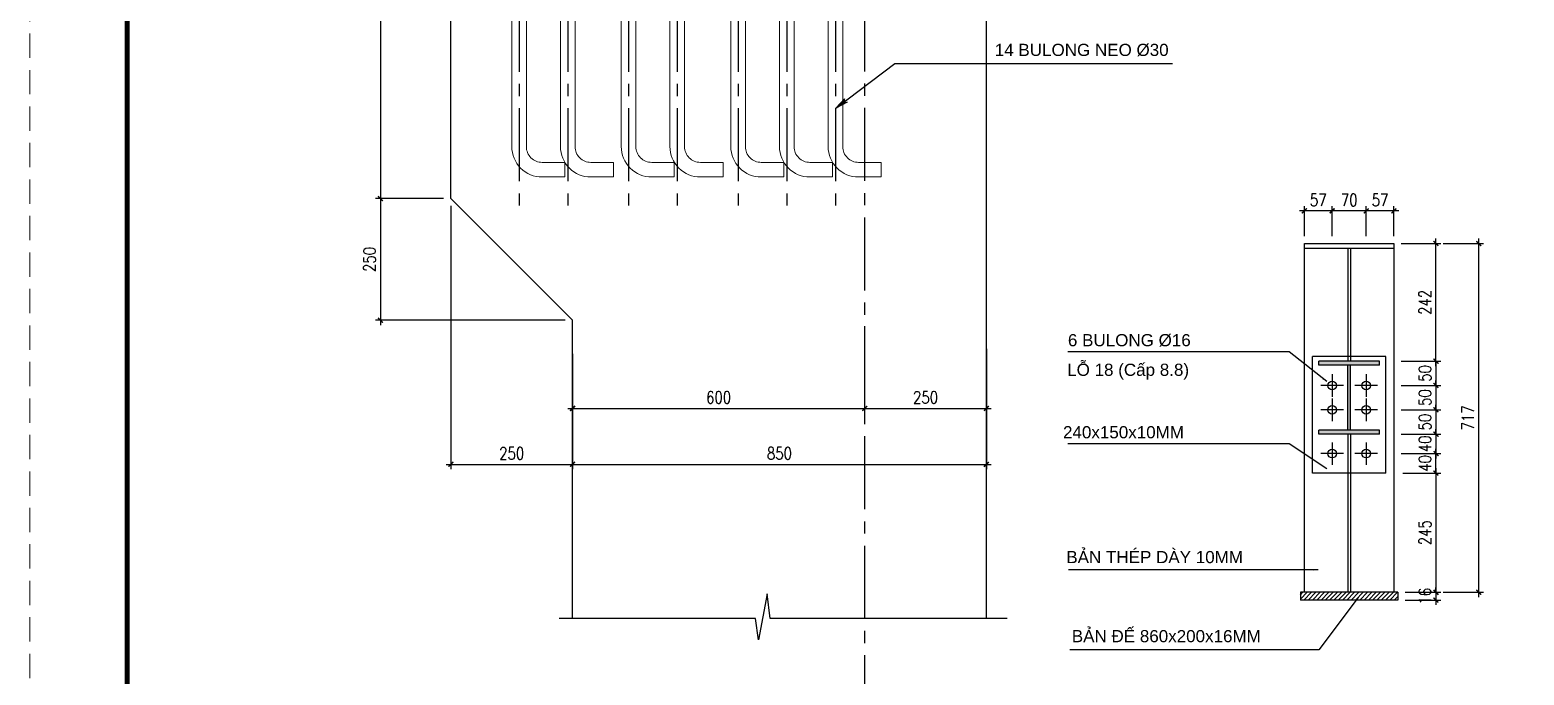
# Model space of a CAD drawing. Header units: inches. Extents: x 651127 to 1529722, y 768575 to 1021311.
# Drawn here: x 1090288 to 1120983, y 790786 to 804050 of the extents above; entities that cross this region are included whole.
import ezdxf

# ---------------------------------------------------------------- set-up
doc = ezdxf.new("R2010")
doc.units = ezdxf.units.IN
doc.header["$LTSCALE"] = 1000
doc.header["$MEASUREMENT"] = 0
for name, pattern in [('CENTER2', [1.125, 0.75, -0.125, 0.125, -0.125]), ('HIDDEN', [0.375, 0.25, -0.125]), ('HIDDEN2', [0.1875, 0.125, -0.0625])]:
    doc.linetypes.add(name, pattern=pattern)
doc.layers.get('DEFPOINTS').update_dxf_attribs({"color": 8, "lineweight": 9})
for name, color, linetype in [('DWGshare.com_1', 7, 'Continuous'), ('DWGshare.com_10', 7, 'Continuous'), ('DWGshare.com_19', 136, 'Continuous'), ('DWGshare.com_2', 147, 'Continuous'), ('DWGshare.com_3', 7, 'Continuous'), ('DWGshare.com_32', 253, 'Continuous'), ('DWGshare.com_34', 1, 'Continuous'), ('DWGshare.com_38', 8, 'Continuous'), ('DWGshare.com_4', 8, 'CENTER2'), ('DWGshare.com_5', 143, 'HIDDEN2')]:
    doc.layers.add(name, color=color, linetype=linetype)
doc.layers.add('DWGshare.com_20', color=115, linetype='Continuous', lineweight=20)
doc.styles.add('DWGshare.com_4', font='romans.shx', dxfattribs={"width": 0.8})
doc.styles.add('DWGshare.com_6', font='VHELVEN.TTF')
doc.dimstyles.new('DWGshare.com_4', dxfattribs={"dimscale": 100, "dimtxt": 2.5, "dimasz": 2, "dimexe": 1, "dimexo": 1.5, "dimgap": 1, "dimtad": 1, "dimdec": 0, "dimlfac": 0.5, "dimzin": 0, "dimdsep": 46, "dimtxsty": 'DWGshare.com_4', "dimblk": 'DWGshare.com_6', "dimcen": 1.5, "dimdle": 1, "dimclrd": 256, "dimclre": 256, "dimclrt": 7, "dimadec": 0, "dimazin": 0, "dimtfac": 1, "dimtdec": 0, "dimtix": 1, "dimtmove": 2, "dimatfit": 3, "dimldrblk": 'DWGshare.com_6', "dimfxl": 1, "dimtolj": 1, "dimtzin": 0, "dimarcsym": 0})
doc.dimstyles.new('DWGshare.com_6', dxfattribs={"dimscale": 100, "dimtxt": 2.5, "dimasz": 1, "dimexe": 1, "dimexo": 1.5, "dimgap": 1, "dimtad": 1, "dimdec": 0, "dimlfac": 0.1, "dimzin": 0, "dimdsep": 46, "dimtxsty": 'DWGshare.com_4', "dimblk": 'DWGshare.com_1', "dimcen": 1.5, "dimdle": 1, "dimclrd": 256, "dimclre": 256, "dimclrt": 7, "dimadec": 0, "dimazin": 0, "dimtfac": 1, "dimtdec": 0, "dimtix": 1, "dimtmove": 2, "dimatfit": 3, "dimfxl": 1, "dimtolj": 1, "dimtzin": 0, "dimarcsym": 0})

# ---------------------------------------------------------------- blocks, each defined once
blk = doc.blocks.new('DWGshare.com_1')
at = {"color": 0, "linetype": 'ByBlock', "const_width": 0.3}
blk.add_lwpolyline([(-0.5, -0.5), (0.5, 0.5)], dxfattribs=at)
blk = doc.blocks.new('*D926')
at = {"layer": 'DEFPOINTS', "color": 0, "transparency": 16777216}
for p in [(1098936, 809581), (1097490, 800581), (1098936, 800581)]:
    blk.add_point(p, dxfattribs=at)
at = {"layer": 'DWGshare.com_2', "lineweight": -2, "transparency": 16777216}
for p, q in [((1098786, 809581), (1097390, 809581)), ((1097490, 809681), (1097490, 800481)), ((1098786, 800581), (1097390, 800581))]:
    blk.add_line(p, q, dxfattribs=at)
at = {"layer": 'DWGshare.com_2', "lineweight": -2, "transparency": 16777216, "xscale": 100, "yscale": 100, "zscale": 100}
for p, rotation in [((1097490, 809581), 90), ((1097490, 800581), 270)]:
    blk.add_blockref('DWGshare.com_1', p, dxfattribs=dict(at, rotation=rotation))
at = {"layer": 'DWGshare.com_2', "color": 7, "transparency": 16777216, "insert": (1097265, 805081), "char_height": 250, "attachment_point": 5, "rotation": 90, "style": 'DWGshare.com_4'}
blk.add_mtext('\\A1;900', dxfattribs=at)
blk = doc.blocks.new('*D927')
at = {"layer": 'DEFPOINTS', "color": 0, "transparency": 16777216}
for p in [(1098936, 800581), (1097490, 798081), (1101436, 798081)]:
    blk.add_point(p, dxfattribs=at)
at = {"layer": 'DWGshare.com_2', "lineweight": -2, "transparency": 16777216}
for p, q in [((1098786, 800581), (1097390, 800581)), ((1097490, 800681), (1097490, 797981)), ((1101286, 798081), (1097390, 798081))]:
    blk.add_line(p, q, dxfattribs=at)
at = {"layer": 'DWGshare.com_2', "lineweight": -2, "transparency": 16777216, "xscale": 100, "yscale": 100, "zscale": 100}
for p, rotation in [((1097490, 800581), 90), ((1097490, 798081), 270)]:
    blk.add_blockref('DWGshare.com_1', p, dxfattribs=dict(at, rotation=rotation))
at = {"layer": 'DWGshare.com_2', "color": 7, "transparency": 16777216, "insert": (1097265, 799331), "char_height": 250, "attachment_point": 5, "rotation": 90, "style": 'DWGshare.com_4'}
blk.add_mtext('\\A1;250', dxfattribs=at)
blk = doc.blocks.new('*D873')
at = {"layer": 'DEFPOINTS', "color": 0, "transparency": 16777216}
for p in [(1098936, 800581), (1101436, 797540), (1101436, 795119)]:
    blk.add_point(p, dxfattribs=at)
at = {"layer": 'DWGshare.com_2', "lineweight": -2, "transparency": 16777216}
for p, q in [((1098936, 800431), (1098936, 795019)), ((1101436, 797390), (1101436, 795019)), ((1098836, 795119), (1101536, 795119))]:
    blk.add_line(p, q, dxfattribs=at)
at = {"layer": 'DWGshare.com_2', "lineweight": -2, "transparency": 16777216, "xscale": 100, "yscale": 100, "zscale": 100, "rotation": 180}
blk.add_blockref('DWGshare.com_1', (1098936, 795119), dxfattribs=at)
at = {"layer": 'DWGshare.com_2', "lineweight": -2, "transparency": 16777216, "xscale": 100, "yscale": 100, "zscale": 100}
blk.add_blockref('DWGshare.com_1', (1101436, 795119), dxfattribs=at)
at = {"layer": 'DWGshare.com_2', "color": 7, "transparency": 16777216, "insert": (1100186, 795344), "char_height": 250, "attachment_point": 5, "style": 'DWGshare.com_4'}
blk.add_mtext('\\A1;250', dxfattribs=at)
blk = doc.blocks.new('DWGshare.com_6')
at = {"linetype": 'CENTER2'}
blk.add_hatch(color=256, dxfattribs=at).paths.add_polyline_path([(-1.3, 0.22), (-1, 0), (-1.3, -0.22), (0, 0)])
blk.add_line((0, 0), (-1, 0), dxfattribs=at)
blk.add_lwpolyline([(-1.3, 0.22), (0, 0), (-1.3, -0.22), (-1, 0), (-1.3, 0.22)], dxfattribs=at)
blk = doc.blocks.new('*D881')
at = {"layer": 'DEFPOINTS', "color": 0, "transparency": 16777216}
for p in [(1118339, 794939), (1118389, 792489), (1119172, 792489)]:
    blk.add_point(p, dxfattribs=at)
at = {"layer": 'DWGshare.com_19', "lineweight": -2, "transparency": 16777216}
for p, q in [((1119172, 795039), (1119172, 792389)), ((1118489, 794939), (1119272, 794939)), ((1118539, 792489), (1119272, 792489))]:
    blk.add_line(p, q, dxfattribs=at)
at = {"layer": 'DWGshare.com_19', "lineweight": -2, "transparency": 16777216, "xscale": 100, "yscale": 100, "zscale": 100}
for p, rotation in [((1119172, 794939), 90), ((1119172, 792489), 270)]:
    blk.add_blockref('DWGshare.com_1', p, dxfattribs=dict(at, rotation=rotation))
at = {"layer": 'DWGshare.com_19', "color": 7, "transparency": 16777216, "insert": (1118947, 793714), "char_height": 250, "attachment_point": 5, "rotation": 90, "style": 'DWGshare.com_4'}
blk.add_mtext('\\A1;245', dxfattribs=at)
blk = doc.blocks.new('*D882')
at = {"layer": 'DEFPOINTS', "color": 0, "transparency": 16777216}
for p in [(1118309, 795340), (1119172, 795340), (1118339, 794939)]:
    blk.add_point(p, dxfattribs=at)
at = {"layer": 'DWGshare.com_19', "lineweight": -2, "transparency": 16777216}
for p, q in [((1118459, 795340), (1119272, 795340)), ((1119172, 795340), (1119172, 795440)), ((1119172, 794939), (1119172, 795340)), ((1118489, 794939), (1119272, 794939)), ((1119172, 794939), (1119172, 794839))]:
    blk.add_line(p, q, dxfattribs=at)
at = {"layer": 'DWGshare.com_19', "lineweight": -2, "transparency": 16777216, "xscale": 100, "yscale": 100, "zscale": 100}
for p, rotation in [((1119172, 795340), 270), ((1119172, 794939), 90)]:
    blk.add_blockref('DWGshare.com_1', p, dxfattribs=dict(at, rotation=rotation))
at = {"layer": 'DWGshare.com_19', "color": 7, "transparency": 16777216, "insert": (1118947, 795139), "char_height": 250, "attachment_point": 5, "rotation": 90, "style": 'DWGshare.com_4'}
blk.add_mtext('\\A1;40', dxfattribs=at)
blk = doc.blocks.new('*D883')
at = {"layer": 'DEFPOINTS', "color": 0, "transparency": 16777216}
for p in [(1118309, 797239), (1118309, 796740), (1119172, 796740)]:
    blk.add_point(p, dxfattribs=at)
at = {"layer": 'DWGshare.com_19', "lineweight": -2, "transparency": 16777216}
for p, q in [((1118459, 797239), (1119272, 797239)), ((1119172, 797239), (1119172, 797339)), ((1119172, 797239), (1119172, 796740)), ((1118459, 796740), (1119272, 796740)), ((1119172, 796740), (1119172, 796640))]:
    blk.add_line(p, q, dxfattribs=at)
at = {"layer": 'DWGshare.com_19', "lineweight": -2, "transparency": 16777216, "xscale": 100, "yscale": 100, "zscale": 100}
for p, rotation in [((1119172, 797239), 270), ((1119172, 796740), 90)]:
    blk.add_blockref('DWGshare.com_1', p, dxfattribs=dict(at, rotation=rotation))
at = {"layer": 'DWGshare.com_19', "color": 7, "transparency": 16777216, "insert": (1118947, 796989), "char_height": 250, "attachment_point": 5, "rotation": 90, "style": 'DWGshare.com_4'}
blk.add_mtext('\\A1;50', dxfattribs=at)
blk = doc.blocks.new('*D884')
at = {"layer": 'DEFPOINTS', "color": 0, "transparency": 16777216}
for p in [(1118309, 796740), (1118309, 796240), (1119172, 796240)]:
    blk.add_point(p, dxfattribs=at)
at = {"layer": 'DWGshare.com_19', "lineweight": -2, "transparency": 16777216}
for p, q in [((1118459, 796740), (1119272, 796740)), ((1119172, 796740), (1119172, 796840)), ((1119172, 796740), (1119172, 796240)), ((1118459, 796240), (1119272, 796240)), ((1119172, 796240), (1119172, 796140))]:
    blk.add_line(p, q, dxfattribs=at)
at = {"layer": 'DWGshare.com_19', "lineweight": -2, "transparency": 16777216, "xscale": 100, "yscale": 100, "zscale": 100}
for p, rotation in [((1119172, 796740), 270), ((1119172, 796240), 90)]:
    blk.add_blockref('DWGshare.com_1', p, dxfattribs=dict(at, rotation=rotation))
at = {"layer": 'DWGshare.com_19', "color": 7, "transparency": 16777216, "insert": (1118947, 796490), "char_height": 250, "attachment_point": 5, "rotation": 90, "style": 'DWGshare.com_4'}
blk.add_mtext('\\A1;50', dxfattribs=at)
blk = doc.blocks.new('*D885')
at = {"layer": 'DEFPOINTS', "color": 0, "transparency": 16777216}
for p in [(1118309, 796240), (1118309, 795739), (1119172, 795739)]:
    blk.add_point(p, dxfattribs=at)
at = {"layer": 'DWGshare.com_19', "lineweight": -2, "transparency": 16777216}
for p, q in [((1118459, 796240), (1119272, 796240)), ((1119172, 796240), (1119172, 796340)), ((1119172, 796240), (1119172, 795739)), ((1118459, 795739), (1119272, 795739)), ((1119172, 795739), (1119172, 795639))]:
    blk.add_line(p, q, dxfattribs=at)
at = {"layer": 'DWGshare.com_19', "lineweight": -2, "transparency": 16777216, "xscale": 100, "yscale": 100, "zscale": 100}
for p, rotation in [((1119172, 796240), 270), ((1119172, 795739), 90)]:
    blk.add_blockref('DWGshare.com_1', p, dxfattribs=dict(at, rotation=rotation))
at = {"layer": 'DWGshare.com_19', "color": 7, "transparency": 16777216, "insert": (1118947, 795989), "char_height": 250, "attachment_point": 5, "rotation": 90, "style": 'DWGshare.com_4'}
blk.add_mtext('\\A1;50', dxfattribs=at)
blk = doc.blocks.new('*D886')
at = {"layer": 'DEFPOINTS', "color": 0, "transparency": 16777216}
for p in [(1118309, 795739), (1118309, 795340), (1119172, 795340)]:
    blk.add_point(p, dxfattribs=at)
at = {"layer": 'DWGshare.com_19', "lineweight": -2, "transparency": 16777216}
for p, q in [((1118459, 795739), (1119272, 795739)), ((1119172, 795739), (1119172, 795839)), ((1119172, 795739), (1119172, 795340)), ((1118459, 795340), (1119272, 795340)), ((1119172, 795340), (1119172, 795240))]:
    blk.add_line(p, q, dxfattribs=at)
at = {"layer": 'DWGshare.com_19', "lineweight": -2, "transparency": 16777216, "xscale": 100, "yscale": 100, "zscale": 100}
for p, rotation in [((1119172, 795739), 270), ((1119172, 795340), 90)]:
    blk.add_blockref('DWGshare.com_1', p, dxfattribs=dict(at, rotation=rotation))
at = {"layer": 'DWGshare.com_19', "color": 7, "transparency": 16777216, "insert": (1118947, 795539), "char_height": 250, "attachment_point": 5, "rotation": 90, "style": 'DWGshare.com_4'}
blk.add_mtext('\\A1;40', dxfattribs=at)
blk = doc.blocks.new('*D887')
at = {"layer": 'DEFPOINTS', "color": 0, "transparency": 16777216}
for p in [(1118309, 799659), (1119172, 799659), (1118309, 797239)]:
    blk.add_point(p, dxfattribs=at)
at = {"layer": 'DWGshare.com_19', "lineweight": -2, "transparency": 16777216}
for p, q in [((1118459, 799659), (1119272, 799659)), ((1119172, 797139), (1119172, 799759)), ((1118459, 797239), (1119272, 797239))]:
    blk.add_line(p, q, dxfattribs=at)
at = {"layer": 'DWGshare.com_19', "lineweight": -2, "transparency": 16777216, "xscale": 100, "yscale": 100, "zscale": 100}
for p, rotation in [((1119172, 799659), 90), ((1119172, 797239), 270)]:
    blk.add_blockref('DWGshare.com_1', p, dxfattribs=dict(at, rotation=rotation))
at = {"layer": 'DWGshare.com_19', "color": 7, "transparency": 16777216, "insert": (1118947, 798449), "char_height": 250, "attachment_point": 5, "rotation": 90, "style": 'DWGshare.com_4'}
blk.add_mtext('\\A1;242', dxfattribs=at)
blk = doc.blocks.new('*D888')
at = {"layer": 'DEFPOINTS', "color": 0, "transparency": 16777216}
for p in [(1118389, 792489), (1118389, 792329), (1119172, 792329)]:
    blk.add_point(p, dxfattribs=at)
at = {"layer": 'DWGshare.com_19', "lineweight": -2, "transparency": 16777216}
for p, q in [((1119172, 792489), (1119172, 792589)), ((1118539, 792489), (1119272, 792489)), ((1118539, 792329), (1119272, 792329)), ((1119172, 792489), (1119172, 792329)), ((1119172, 792329), (1119172, 792229))]:
    blk.add_line(p, q, dxfattribs=at)
at = {"layer": 'DWGshare.com_19', "lineweight": -2, "transparency": 16777216, "xscale": 100, "yscale": 100, "zscale": 100}
for p, rotation in [((1119172, 792489), 270), ((1119172, 792329), 90)]:
    blk.add_blockref('DWGshare.com_1', p, dxfattribs=dict(at, rotation=rotation))
at = {"layer": 'DWGshare.com_19', "color": 7, "transparency": 16777216, "insert": (1118947, 792409), "char_height": 250, "attachment_point": 5, "rotation": 90, "style": 'DWGshare.com_4'}
blk.add_mtext('\\A1;16', dxfattribs=at)
blk = doc.blocks.new('*D889')
at = {"layer": 'DEFPOINTS', "color": 0, "transparency": 16777216}
for p in [(1119172, 799659), (1120051, 799659), (1119172, 792489)]:
    blk.add_point(p, dxfattribs=at)
at = {"layer": 'DWGshare.com_19', "lineweight": -2, "transparency": 16777216}
for p, q in [((1119322, 799659), (1120151, 799659)), ((1120051, 792389), (1120051, 799759)), ((1119322, 792489), (1120151, 792489))]:
    blk.add_line(p, q, dxfattribs=at)
at = {"layer": 'DWGshare.com_19', "lineweight": -2, "transparency": 16777216, "xscale": 100, "yscale": 100, "zscale": 100}
for p, rotation in [((1120051, 799659), 90), ((1120051, 792489), 270)]:
    blk.add_blockref('DWGshare.com_1', p, dxfattribs=dict(at, rotation=rotation))
at = {"layer": 'DWGshare.com_19', "color": 7, "transparency": 16777216, "insert": (1119826, 796074), "char_height": 250, "attachment_point": 5, "rotation": 90, "style": 'DWGshare.com_4'}
blk.add_mtext('\\A1;717', dxfattribs=at)
blk = doc.blocks.new('*D890')
at = {"layer": 'DEFPOINTS', "color": 0, "transparency": 16777216}
for p in [(1117739, 800329), (1117739, 799659), (1118309, 799659)]:
    blk.add_point(p, dxfattribs=at)
at = {"layer": 'DWGshare.com_19', "lineweight": -2, "transparency": 16777216}
for p, q in [((1118409, 800329), (1117639, 800329)), ((1117739, 799809), (1117739, 800429)), ((1118309, 799809), (1118309, 800429))]:
    blk.add_line(p, q, dxfattribs=at)
at = {"layer": 'DWGshare.com_19', "lineweight": -2, "transparency": 16777216, "xscale": 100, "yscale": 100, "zscale": 100, "rotation": 180}
blk.add_blockref('DWGshare.com_1', (1117739, 800329), dxfattribs=at)
at = {"layer": 'DWGshare.com_19', "lineweight": -2, "transparency": 16777216, "xscale": 100, "yscale": 100, "zscale": 100}
blk.add_blockref('DWGshare.com_1', (1118309, 800329), dxfattribs=at)
at = {"layer": 'DWGshare.com_19', "color": 7, "transparency": 16777216, "insert": (1118024, 800554), "char_height": 250, "attachment_point": 5, "style": 'DWGshare.com_4'}
blk.add_mtext('\\A1;57', dxfattribs=at)
blk = doc.blocks.new('*D891')
at = {"layer": 'DEFPOINTS', "color": 0, "transparency": 16777216}
for p in [(1117039, 800329), (1117039, 799659), (1117739, 799659)]:
    blk.add_point(p, dxfattribs=at)
at = {"layer": 'DWGshare.com_19', "lineweight": -2, "transparency": 16777216}
for p, q in [((1117839, 800329), (1116939, 800329)), ((1117039, 799809), (1117039, 800429)), ((1117739, 799809), (1117739, 800429))]:
    blk.add_line(p, q, dxfattribs=at)
at = {"layer": 'DWGshare.com_19', "lineweight": -2, "transparency": 16777216, "xscale": 100, "yscale": 100, "zscale": 100, "rotation": 180}
blk.add_blockref('DWGshare.com_1', (1117039, 800329), dxfattribs=at)
at = {"layer": 'DWGshare.com_19', "lineweight": -2, "transparency": 16777216, "xscale": 100, "yscale": 100, "zscale": 100}
blk.add_blockref('DWGshare.com_1', (1117739, 800329), dxfattribs=at)
at = {"layer": 'DWGshare.com_19', "color": 7, "transparency": 16777216, "insert": (1117389, 800554), "char_height": 250, "attachment_point": 5, "style": 'DWGshare.com_4'}
blk.add_mtext('\\A1;70', dxfattribs=at)
blk = doc.blocks.new('*D892')
at = {"layer": 'DEFPOINTS', "color": 0, "transparency": 16777216}
for p in [(1116469, 800329), (1116469, 799659), (1117039, 799659)]:
    blk.add_point(p, dxfattribs=at)
at = {"layer": 'DWGshare.com_19', "lineweight": -2, "transparency": 16777216}
for p, q in [((1117139, 800329), (1116369, 800329)), ((1116469, 799809), (1116469, 800429)), ((1117039, 799809), (1117039, 800429))]:
    blk.add_line(p, q, dxfattribs=at)
at = {"layer": 'DWGshare.com_19', "lineweight": -2, "transparency": 16777216, "xscale": 100, "yscale": 100, "zscale": 100, "rotation": 180}
blk.add_blockref('DWGshare.com_1', (1116469, 800329), dxfattribs=at)
at = {"layer": 'DWGshare.com_19', "lineweight": -2, "transparency": 16777216, "xscale": 100, "yscale": 100, "zscale": 100}
blk.add_blockref('DWGshare.com_1', (1117039, 800329), dxfattribs=at)
at = {"layer": 'DWGshare.com_19', "color": 7, "transparency": 16777216, "insert": (1116754, 800554), "char_height": 250, "attachment_point": 5, "style": 'DWGshare.com_4'}
blk.add_mtext('\\A1;57', dxfattribs=at)
blk = doc.blocks.new('*D915')
at = {"layer": 'DEFPOINTS', "color": 0, "transparency": 16777216}
for p in [(1107436, 798110), (1101436, 797541), (1107436, 796269)]:
    blk.add_point(p, dxfattribs=at)
at = {"layer": 'DWGshare.com_2', "lineweight": -2, "transparency": 16777216}
for p, q in [((1107436, 797960), (1107436, 796169)), ((1101436, 797391), (1101436, 796169)), ((1101336, 796269), (1107536, 796269))]:
    blk.add_line(p, q, dxfattribs=at)
at = {"layer": 'DWGshare.com_2', "lineweight": -2, "transparency": 16777216, "xscale": 100, "yscale": 100, "zscale": 100, "rotation": 180}
blk.add_blockref('DWGshare.com_1', (1101436, 796269), dxfattribs=at)
at = {"layer": 'DWGshare.com_2', "lineweight": -2, "transparency": 16777216, "xscale": 100, "yscale": 100, "zscale": 100}
blk.add_blockref('DWGshare.com_1', (1107436, 796269), dxfattribs=at)
at = {"layer": 'DWGshare.com_2', "color": 7, "transparency": 16777216, "insert": (1104436, 796494), "char_height": 250, "attachment_point": 5, "style": 'DWGshare.com_4'}
blk.add_mtext('\\A1;600', dxfattribs=at)
blk = doc.blocks.new('*D916')
at = {"layer": 'DEFPOINTS', "color": 0, "transparency": 16777216}
for p in [(1107436, 797290), (1109936, 797328), (1109936, 796269)]:
    blk.add_point(p, dxfattribs=at)
at = {"layer": 'DWGshare.com_2', "lineweight": -2, "transparency": 16777216}
for p, q in [((1109936, 797178), (1109936, 796169)), ((1107436, 797140), (1107436, 796169)), ((1107336, 796269), (1110036, 796269))]:
    blk.add_line(p, q, dxfattribs=at)
at = {"layer": 'DWGshare.com_2', "lineweight": -2, "transparency": 16777216, "xscale": 100, "yscale": 100, "zscale": 100, "rotation": 180}
blk.add_blockref('DWGshare.com_1', (1107436, 796269), dxfattribs=at)
at = {"layer": 'DWGshare.com_2', "lineweight": -2, "transparency": 16777216, "xscale": 100, "yscale": 100, "zscale": 100}
blk.add_blockref('DWGshare.com_1', (1109936, 796269), dxfattribs=at)
at = {"layer": 'DWGshare.com_2', "color": 7, "transparency": 16777216, "insert": (1108686, 796494), "char_height": 250, "attachment_point": 5, "style": 'DWGshare.com_4'}
blk.add_mtext('\\A1;250', dxfattribs=at)
blk = doc.blocks.new('*D930')
at = {"layer": 'DEFPOINTS', "color": 0, "transparency": 16777216}
for p in [(1101436, 797540), (1109936, 797640), (1109936, 795119)]:
    blk.add_point(p, dxfattribs=at)
at = {"layer": 'DWGshare.com_2', "lineweight": -2, "transparency": 16777216}
for p, q in [((1109936, 797490), (1109936, 795019)), ((1101436, 797390), (1101436, 795019)), ((1101336, 795119), (1110036, 795119))]:
    blk.add_line(p, q, dxfattribs=at)
at = {"layer": 'DWGshare.com_2', "lineweight": -2, "transparency": 16777216, "xscale": 100, "yscale": 100, "zscale": 100, "rotation": 180}
blk.add_blockref('DWGshare.com_1', (1101436, 795119), dxfattribs=at)
at = {"layer": 'DWGshare.com_2', "lineweight": -2, "transparency": 16777216, "xscale": 100, "yscale": 100, "zscale": 100}
blk.add_blockref('DWGshare.com_1', (1109936, 795119), dxfattribs=at)
at = {"layer": 'DWGshare.com_2', "color": 7, "transparency": 16777216, "insert": (1105686, 795344), "char_height": 250, "attachment_point": 5, "style": 'DWGshare.com_4'}
blk.add_mtext('\\A1;850', dxfattribs=at)

msp = doc.modelspace()

# ---------------------------------------------------------------- hatches: boundary and pattern name
at = {"layer": 'DWGshare.com_32', "ltscale": 100}
h = msp.add_hatch(color=256, dxfattribs=at)
h.paths.add_polyline_path([(1116763.9, 795738.7), (1116763.9, 795818.7), (1118013.9, 795818.7), (1118013.9, 795738.7)])
h.paths.add_polyline_path([(1117418.9, 795818.7), (1117358.9, 795818.7), (1117358.9, 797158.7), (1117418.9, 797158.7)])
h.paths.add_polyline_path([(1118013.9, 797238.7), (1118013.9, 797158.7), (1116763.9, 797158.7), (1116763.9, 797238.7)])
at = {"layer": 'DWGshare.com_38'}
h = msp.add_hatch(dxfattribs=at)
h.set_pattern_fill('ANSI31', color=256, scale=500, style=0)
h.set_pattern_definition([(45, (-105262.19, -5e-10), (-44.1941738, 44.1941738), [])])
h.paths.add_polyline_path([(1118388.9, 792488.7), (1116388.9, 792488.7), (1116388.9, 792328.7), (1118388.9, 792328.7)])

# ---------------------------------------------------------------- linework, layer by layer
at = {"layer": 'DEFPOINTS', "linetype": 'HIDDEN', "ltscale": 2}
msp.add_lwpolyline([(1090287.6, 768574.8), (1174387.6, 768574.8), (1174387.6, 827974.8), (1090287.6, 827974.8)], close=True, dxfattribs=at)
at = {"layer": 'DWGshare.com_1', "const_width": 100}
msp.add_lwpolyline([(1092287.6, 769074.8), (1173887.6, 769074.8), (1173887.6, 827474.8), (1092287.6, 827474.8)], close=True, dxfattribs=at)
at = {"layer": 'DWGshare.com_19'}
msp.add_lwpolyline([(1110362.3, 791951.8), (1105495.2, 791951.8), (1105436.4, 792456.4), (1105258.2, 791510.2), (1105192, 791951.8), (1101163, 791951.8)], dxfattribs=at)
at = {"layer": 'DWGshare.com_20'}
for points in [[(1100186.4, 809740.6), (1100186.4, 801650.6, 0.4142136), (1100811.4, 801025.6), (1101276.2, 801025.6), (1101276.2, 801325.6), (1100961.4, 801325.6), (1100811.4, 801325.6, -0.4142136), (1100486.4, 801650.6), (1100486.4, 809740.6)], [(1101186.4, 809740.6), (1101186.4, 801650.6, 0.4142136), (1101811.4, 801025.6), (1102276.2, 801025.6), (1102276.2, 801325.6), (1101961.4, 801325.6), (1101811.4, 801325.6, -0.4142136), (1101486.4, 801650.6), (1101486.4, 809740.6)], [(1102436.4, 809740.6), (1102436.4, 801650.6, 0.4142136), (1103061.4, 801025.6), (1103526.2, 801025.6), (1103526.2, 801325.6), (1103211.4, 801325.6), (1103061.4, 801325.6, -0.4142136), (1102736.4, 801650.6), (1102736.4, 809740.6)], [(1103436.4, 809740.6), (1103436.4, 801650.6, 0.4142136), (1104061.4, 801025.6), (1104526.2, 801025.6), (1104526.2, 801325.6), (1104211.4, 801325.6), (1104061.4, 801325.6, -0.4142136), (1103736.4, 801650.6), (1103736.4, 809740.6)], [(1104686.4, 809740.6), (1104686.4, 801650.6, 0.4142136), (1105311.4, 801025.6), (1105776.2, 801025.6), (1105776.2, 801325.6), (1105461.4, 801325.6), (1105311.4, 801325.6, -0.4142136), (1104986.4, 801650.6), (1104986.4, 809740.6)], [(1105686.4, 809740.6), (1105686.4, 801650.6, 0.4142136), (1106311.4, 801025.6), (1106776.2, 801025.6), (1106776.2, 801325.6), (1106461.4, 801325.6), (1106311.4, 801325.6, -0.4142136), (1105986.4, 801650.6), (1105986.4, 809740.6)], [(1106686.4, 809740.6), (1106686.4, 801650.6, 0.4142136), (1107311.4, 801025.6), (1107776.2, 801025.6), (1107776.2, 801325.6), (1107461.4, 801325.6), (1107311.4, 801325.6, -0.4142136), (1106986.4, 801650.6), (1106986.4, 809740.6)]]:
    msp.add_lwpolyline(points, format="xyb", dxfattribs=at)
at = {"layer": 'DWGshare.com_3'}
for p, q in [((1098936.4, 800581.2), (1098936.4, 809580.6)), ((1109936.4, 791951.8), (1109936.4, 809580.6)), ((1101436.4, 798081.2), (1098936.4, 800581.2)), ((1101436.4, 791951.8), (1101436.4, 798081.2))]:
    msp.add_line(p, q, dxfattribs=at)
at = {"layer": 'DWGshare.com_32', "ltscale": 0.9}
msp.add_line((1118308.9, 799558.7), (1116468.9, 799558.7), dxfattribs=at)
msp.add_lwpolyline([(1118308.9, 792488.7), (1116468.9, 792488.7), (1116468.9, 799658.7), (1118308.9, 799658.7)], close=True, dxfattribs=at)
at = {"layer": 'DWGshare.com_34', "ltscale": 100}
for p, q in [((1118138.9, 797338.7), (1116638.9, 797338.7)), ((1116638.9, 794938.7), (1116638.9, 797338.7)), ((1118013.9, 797238.7), (1116763.9, 797238.7)), ((1116763.9, 797158.7), (1116763.9, 797238.7)), ((1118013.9, 797158.7), (1116763.9, 797158.7)), ((1117358.9, 795818.7), (1117358.9, 797158.7)), ((1117418.9, 795818.7), (1117418.9, 797158.7)), ((1118013.9, 797158.7), (1118013.9, 797238.7)), ((1118138.9, 794938.7), (1118138.9, 797338.7)), ((1118013.9, 795818.7), (1116763.9, 795818.7)), ((1116763.9, 795738.7), (1116763.9, 795818.7)), ((1118013.9, 795738.7), (1116763.9, 795738.7)), ((1117358.9, 795738.7), (1117358.9, 794938.7)), ((1117418.9, 795738.7), (1117418.9, 794938.7)), ((1118013.9, 795738.7), (1118013.9, 795818.7)), ((1118138.9, 794938.7), (1116638.9, 794938.7)), ((1118388.9, 792488.7), (1116388.9, 792488.7)), ((1116388.9, 792488.7), (1116388.9, 792328.7)), ((1118388.9, 792328.7), (1116388.9, 792328.7)), ((1118388.9, 792488.7), (1118388.9, 792328.7))]:
    msp.add_line(p, q, dxfattribs=at)
for centre in [(1117038.9, 796739.8), (1117738.9, 796739.8), (1117038.9, 796239.8), (1117738.9, 796239.8), (1117038.9, 795339.8), (1117738.9, 795339.8)]:
    msp.add_circle(centre, 90, dxfattribs=at)
at = {"layer": 'DWGshare.com_4', "ltscale": 2}
for p, q in [((1107436.4, 778444.8), (1107436.4, 821749.4)), ((1100336.4, 811438.8), (1100336.4, 800335.6)), ((1101336.4, 811438.8), (1101336.4, 800335.6)), ((1102586.4, 811438.8), (1102586.4, 800335.6)), ((1103586.4, 811438.8), (1103586.4, 800335.6)), ((1104836.4, 811438.8), (1104836.4, 800335.6)), ((1105836.4, 811438.8), (1105836.4, 800335.6)), ((1106836.4, 811438.8), (1106836.4, 800335.6))]:
    msp.add_line(p, q, dxfattribs=at)
at = {"layer": 'DWGshare.com_4', "ltscale": 100}
for p, q in [((1117038.9, 796970.8), (1117038.9, 796508.8)), ((1117738.9, 796970.8), (1117738.9, 796508.8)), ((1117269.9, 796739.8), (1116807.9, 796739.8)), ((1117969.9, 796739.8), (1117507.9, 796739.8)), ((1117269.9, 796239.8), (1116807.9, 796239.8)), ((1117038.9, 796470.8), (1117038.9, 796008.8)), ((1117969.9, 796239.8), (1117507.9, 796239.8)), ((1117738.9, 796470.8), (1117738.9, 796008.8)), ((1117269.9, 795339.8), (1116807.9, 795339.8)), ((1117038.9, 795570.8), (1117038.9, 795108.8)), ((1117969.9, 795339.8), (1117507.9, 795339.8)), ((1117738.9, 795570.8), (1117738.9, 795108.8))]:
    msp.add_line(p, q, dxfattribs=at)
at = {"layer": 'DWGshare.com_5', "ltscale": 750}
for p, q in [((1117358.9, 799558.7), (1117358.9, 797238.7)), ((1117418.9, 799558.7), (1117418.9, 797238.7)), ((1117358.9, 794938.7), (1117358.9, 792488.7)), ((1117418.9, 794938.7), (1117418.9, 792488.7))]:
    msp.add_line(p, q, dxfattribs=at)

# ---------------------------------------------------------------- texts
at = {"layer": 'DWGshare.com_10', "style": 'DWGshare.com_6'}
for s, p in [('14 BULONG NEO Þ30', (1110109.5, 803513)), ('6 BULONG Þ16', (1111611.7, 797546.5)), ('LOÃ 18 (Caáp 8.8)', (1111596.5, 796937.9)), ('240x150x10MM', (1111510.7, 795654)), ('BAÛN THEÙP DAØY 10MM', (1111579.1, 793087.7)), ('BAÛN ÑEÁ 860x200x16MM', (1111691.6, 791462.7))]:
    msp.add_text(s, height=250, dxfattribs=at).set_placement(p)

# ---------------------------------------------------------------- dimensions: what is measured, and where the dimension line sits
at = {"layer": 'DWGshare.com_19'}
for base, p1, p2, angle, picture, middle in [((1116468.9, 800329.3), (1117038.9, 799658.7), (1116468.9, 799658.7), 180, '*D892', (1116753.9, 800554.3)), ((1117038.9, 800329.3), (1117738.9, 799658.7), (1117038.9, 799658.7), 180, '*D891', (1117388.9, 800554.3)), ((1117738.9, 800329.3), (1118308.9, 799658.7), (1117738.9, 799658.7), 180, '*D890', (1118023.9, 800554.3)), ((1119172.1, 799658.7), (1118308.9, 797238.7), (1118308.9, 799658.7), 270, '*D887', (1118947.1, 798448.7)), ((1120051, 799658.7), (1119172.1, 792488.7), (1119172.1, 799658.7), 90, '*D889', (1119826, 796073.7)), ((1119172.1, 796739.8), (1118308.9, 797238.7), (1118308.9, 796739.8), 270, '*D883', (1118947.1, 796989.2)), ((1119172.1, 796239.8), (1118308.9, 796739.8), (1118308.9, 796239.8), 270, '*D884', (1118947.1, 796489.8)), ((1119172.1, 795738.7), (1118308.9, 796239.8), (1118308.9, 795738.7), 270, '*D885', (1118947.1, 795989.2)), ((1119172.1, 795339.8), (1118308.9, 795738.7), (1118308.9, 795339.8), 270, '*D886', (1118947.1, 795539.2)), ((1119172.1, 795339.8), (1118338.9, 794938.7), (1118308.9, 795339.8), 90, '*D882', (1118947.1, 795139.2)), ((1119172.1, 792488.7), (1118338.9, 794938.7), (1118388.9, 792488.7), 90, '*D881', (1118947.1, 793713.7)), ((1119172.1, 792328.7), (1118388.9, 792488.7), (1118388.9, 792328.7), 90, '*D888', (1118947.1, 792408.7))]:
    dim = msp.add_linear_dim(base=base, p1=p1, p2=p2, angle=angle, dimstyle='DWGshare.com_6', dxfattribs=at)
    dim.commit()
    dim.dimension.update_dxf_attribs({"geometry": picture, "text_midpoint": middle})
at = {"layer": 'DWGshare.com_2'}
for base, p1, p2, picture, middle in [((1097490.3, 800581.2), (1098936.4, 809580.6), (1098936.4, 800581.2), '*D926', (1097265.3, 805080.9)), ((1097490.3, 798081.2), (1098936.4, 800581.2), (1101436.4, 798081.2), '*D927', (1097265.3, 799331.2))]:
    dim = msp.add_linear_dim(base=base, p1=p1, p2=p2, angle=90, dimstyle='DWGshare.com_6', dxfattribs=at)
    dim.commit()
    dim.dimension.update_dxf_attribs({"geometry": picture, "text_midpoint": middle})
for base, p1, p2, picture, middle in [((1101436.4, 795118.9), (1098936.4, 800581.2), (1101436.4, 797540.2), '*D873', (1100186.4, 795343.9)), ((1107436.4, 796268.8), (1101436.4, 797540.8), (1107436.4, 798110), '*D915', (1104436.4, 796493.8)), ((1109936.4, 795118.9), (1101436.4, 797540.2), (1109936.4, 797640.2), '*D930', (1105686.4, 795343.9)), ((1109936.4, 796268.8), (1107436.4, 797290.4), (1109936.4, 797328.1), '*D916', (1108686.4, 796493.8))]:
    dim = msp.add_linear_dim(base=base, p1=p1, p2=p2, dimstyle='DWGshare.com_6', dxfattribs=at)
    dim.commit()
    dim.dimension.update_dxf_attribs({"geometry": picture, "text_midpoint": middle})

# ---------------------------------------------------------------- leaders
at = {"layer": 'DWGshare.com_19'}
for points in [[(1116927.5, 796821.5), (1116159.1, 797434), (1111609.5, 797434)], [(1116927.5, 795029), (1116159.1, 795541.5), (1111609.5, 795541.5)], [(1116754.7, 792952.7), (1115637.7, 792952.7), (1111621.9, 792952.7)], [(1117575.2, 792378.9), (1116766.6, 791309.2), (1111654.2, 791309.2)]]:
    msp.add_leader(points, dimstyle='DWGshare.com_6', dxfattribs=at)
at = {"layer": 'DWGshare.com_2'}
msp.add_leader([(1106842, 802438.8), (1108053.4, 803359.5), (1113762.8, 803359.5)], dimstyle='DWGshare.com_4', dxfattribs=at)

doc.saveas('drawing.dxf')
